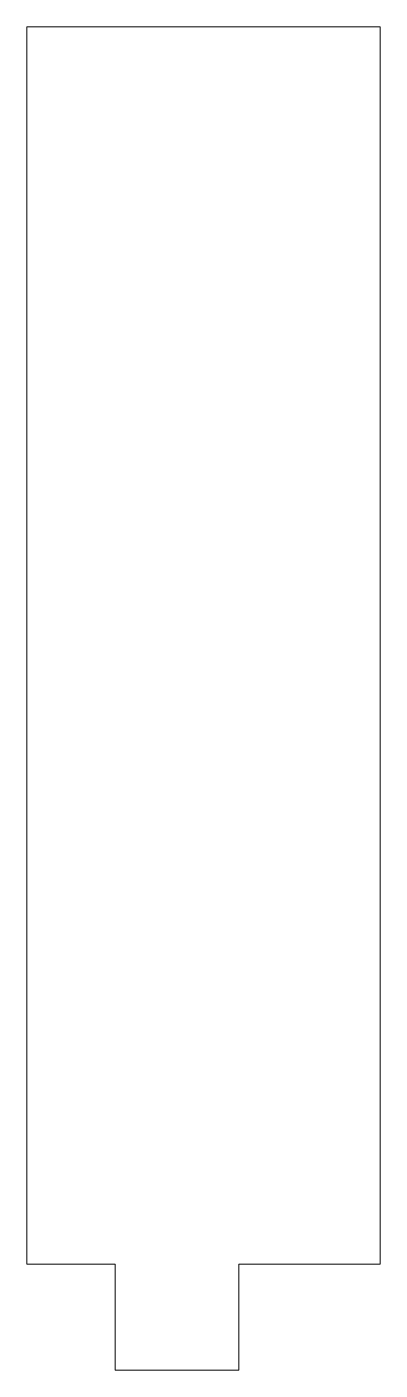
# Model space of a CAD drawing. Header units: millimetres. Extents: x 0 to 20, y -6 to 70.
import ezdxf

# ---------------------------------------------------------------- set-up
doc = ezdxf.new("R2010")
doc.units = ezdxf.units.MM

msp = doc.modelspace()

# ---------------------------------------------------------------- linework, layer by layer
at = {"color": 7, "linetype": 'Continuous', "lineweight": 15}
for p, q in [((0, 70), (0, 0)), ((20, 70), (0, 70)), ((20, 0), (20, 70)), ((0, 0), (5, 0)), ((5, -6), (5, 0)), ((12, -6), (12, 0)), ((12, 0), (20, 0)), ((12, -6), (5, -6))]:
    msp.add_line(p, q, dxfattribs=at)

doc.saveas('drawing.dxf')
